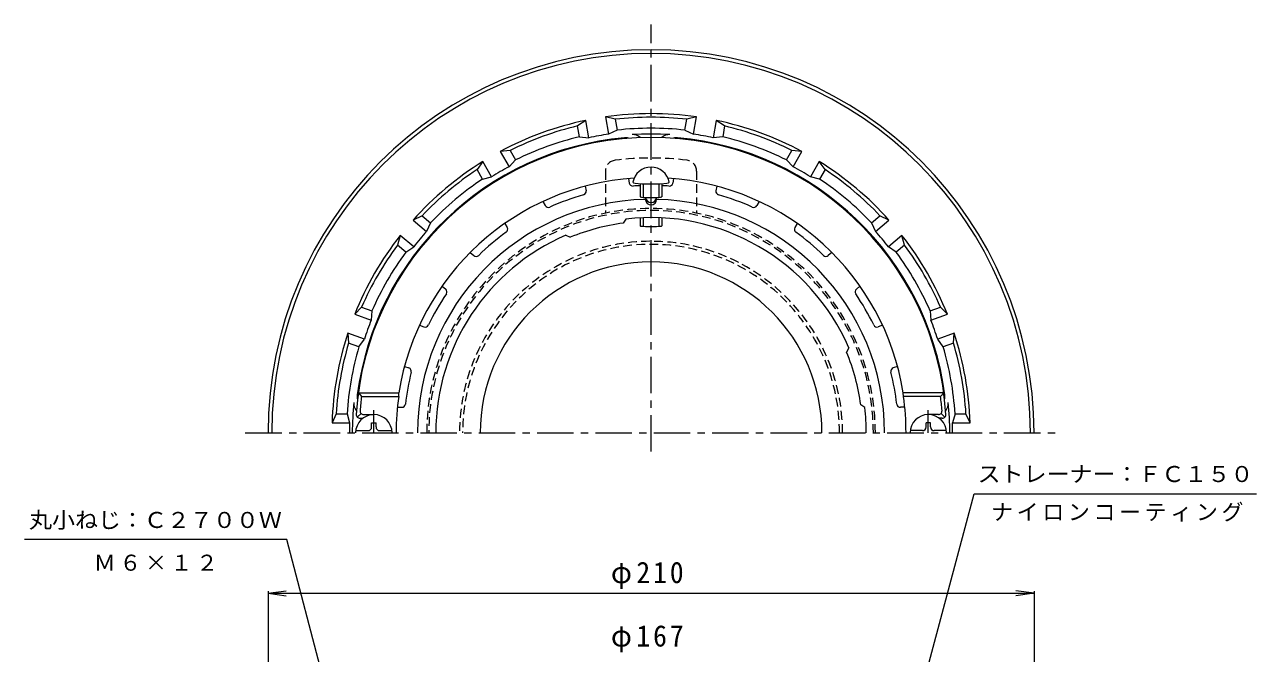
# Model space of a CAD drawing. Units: millimetres, scale not verified. Extents: x -194 to 148, y -230 to 275.
# Drawn here: x -193.2 to 144.5, y 102.5 to 274.9 of the extents above; entities that cross this region are included whole.
import ezdxf
from ezdxf.enums import TextEntityAlignment as Align

# ---------------------------------------------------------------- set-up
doc = ezdxf.new("R2010")
doc.units = ezdxf.units.MM
doc.header["$LTSCALE"] = 2
for name, pattern in [('CHAIN1', [8, 5, -1, 1, -1]), ('DASHED1', [1.8, 1.2, -0.6]), ('DOUBLE_CHAIN1', [8.8, 5, -1, 0.6, -0.6, 0.6, -1])]:
    doc.linetypes.add(name, pattern=pattern)
for name, color, linetype, lineweight in [('0-0_通り芯', 3, 'Continuous', 9), ('0-2_本体（蓋）', 6, 'Continuous', 5), ('0-4_寸法', 7, 'Continuous', 9), ('0-5_文字', 7, 'Continuous', 9), ('0-6', 2, 'DOUBLE_CHAIN1', 9), ('0-A', 4, 'Continuous', 9)]:
    doc.layers.add(name, color=color, linetype=linetype, lineweight=lineweight)
doc.styles.add('ＭＳ ゴシック', font='')
doc.styles.get('ＭＳ ゴシック').set_extended_font_data('MS Gothic')

msp = doc.modelspace()

# ---------------------------------------------------------------- linework, layer by layer
at = {"layer": '0-0_通り芯', "linetype": 'CHAIN1'}
for p, q in [((-21.461, 157.84), (-21.461, 274.884)), ((-132.7, 162.985), (89.544, 162.985))]:
    msp.add_line(p, q, dxfattribs=at)
at = {"layer": '0-0_通り芯'}
for p, q in [((-39.356, 248.635), (-41.624, 247.102)), ((-41.102, 244.142), (-41.624, 247.102)), ((-38.52, 243.896), (-39.356, 248.635)), ((-33.94, 249.591), (-33.104, 244.851)), ((-31.284, 248.925), (-33.94, 249.591)), ((-31.284, 248.925), (-30.762, 245.965)), ((-12.161, 245.965), (-11.639, 248.925)), ((-8.983, 249.591), (-11.639, 248.925)), ((-9.819, 244.851), (-8.983, 249.591)), ((-3.566, 248.636), (-4.402, 243.896)), ((-1.298, 247.102), (-3.566, 248.636)), ((-1.298, 247.102), (-1.82, 244.142)), ((-41.102, 244.142), (-38.52, 243.896)), ((-30.762, 245.965), (-33.104, 244.851)), ((-12.161, 245.965), (-9.818, 244.851)), ((-1.82, 244.142), (-4.402, 243.896)), ((-60.085, 240.383), (-62.808, 240.1)), ((-62.808, 240.1), (-60.402, 235.932)), ((-60.085, 240.383), (-58.582, 237.78)), ((15.659, 237.78), (17.162, 240.383)), ((19.885, 240.1), (17.162, 240.383)), ((17.479, 235.932), (19.885, 240.1)), ((-67.571, 237.35), (-69.178, 235.133)), ((-65.165, 233.182), (-67.571, 237.35)), ((-58.582, 237.78), (-60.402, 235.932)), ((15.66, 237.78), (17.479, 235.932)), ((24.649, 237.35), (22.242, 233.182)), ((26.256, 235.133), (24.649, 237.35)), ((-67.675, 232.53), (-69.178, 235.133)), ((-67.675, 232.53), (-65.165, 233.182)), ((24.753, 232.53), (22.242, 233.182)), ((26.256, 235.133), (24.753, 232.53)), ((-84.227, 222.505), (-86.689, 221.308)), ((-86.689, 221.308), (-83.002, 218.214)), ((-84.227, 222.505), (-81.925, 220.573)), ((-81.925, 220.573), (-83.002, 218.214)), ((39.002, 220.573), (41.305, 222.505)), ((39.002, 220.573), (40.08, 218.214)), ((40.08, 218.214), (43.767, 221.308)), ((43.767, 221.308), (41.305, 222.505)), ((-90.225, 217.094), (-90.977, 214.462)), ((-86.538, 214.001), (-90.225, 217.094)), ((47.302, 217.094), (43.615, 214.001)), ((48.054, 214.462), (47.302, 217.094)), ((-88.674, 212.53), (-90.977, 214.462)), ((-88.674, 212.53), (-86.538, 214.001)), ((45.752, 212.53), (43.615, 214.001)), ((48.054, 214.462), (45.752, 212.53)), ((-100.799, 197.448), (-102.703, 195.481)), ((-100.799, 197.448), (-97.975, 196.42)), ((-97.975, 196.42), (-98.181, 193.835)), ((55.052, 196.42), (57.877, 197.449)), ((55.052, 196.42), (55.258, 193.835)), ((59.781, 195.481), (57.877, 197.449)), ((-102.703, 195.481), (-98.181, 193.835)), ((55.258, 193.835), (59.781, 195.481)), ((-100.062, 188.667), (-104.584, 190.313)), ((-104.584, 190.313), (-104.39, 187.582)), ((61.662, 190.313), (57.139, 188.667)), ((61.468, 187.582), (61.662, 190.313)), ((-101.566, 186.554), (-104.39, 187.582)), ((-101.566, 186.554), (-100.062, 188.667)), ((58.643, 186.554), (57.139, 188.667)), ((61.468, 187.582), (58.643, 186.554)), ((-107.802, 168.235), (-108.918, 165.735)), ((-108.918, 165.735), (-104.105, 165.735)), ((-107.802, 168.235), (-104.796, 168.235)), ((-104.796, 168.235), (-104.105, 165.735)), ((61.874, 168.235), (61.183, 165.735)), ((61.183, 165.735), (65.995, 165.735)), ((61.874, 168.235), (64.879, 168.235)), ((65.995, 165.735), (64.879, 168.235))]:
    msp.add_line(p, q, dxfattribs=at)
for centre, radius, start, end in [((-21.461, 162.985), 105, 0.00015, 179.99999), ((-21.461, 162.985), 104, 0.00015, 179.99999), ((-21.461, 162.985), 87.5, 81.80104, 98.19897), ((-21.461, 162.985), 87.5, 101.80104, 118.19897), ((-21.461, 162.985), 86.5, 103.47964, 116.52039), ((-21.461, 162.985), 86.5, 83.47964, 96.52039), ((-21.461, 162.985), 87.5, 61.80104, 78.19897), ((-21.461, 162.985), 86.5, 63.47964, 76.52039), ((-21.461, 162.985), 81.205, 95.13536, 172.65349), ((-21.461, 162.985), 83.5, 103.60481, 116.3952), ((-21.461, 162.985), 82.69, 100.00002, 101.90584), ((-21.461, 162.985), 82.69, 98.09418, 100), ((-21.461, 162.985), 83.5, 83.60481, 96.3952), ((-28.461, 240.876), 3, 73.44614, 95.1355), ((-21.461, 162.985), 81.904, 86.36682, 93.63321), ((-26.461, 241.73), 3, 47.18663, 93.63329), ((-16.461, 241.73), 3, 86.36671, 132.81337), ((-14.461, 240.876), 3, 84.8645, 106.55386), ((-21.461, 162.985), 81.205, 7.34651, 84.86464), ((-21.461, 162.985), 82.69, 80.00002, 81.90584), ((-21.461, 162.985), 82.69, 78.09418, 80), ((-21.461, 162.985), 83.5, 63.60481, 76.3952), ((-21.461, 162.985), 87.5, 121.80104, 138.19897), ((-21.461, 162.985), 87.5, 41.80104, 58.19897), ((-21.461, 162.985), 86.5, 123.47964, 136.52039), ((-21.461, 162.985), 82.69, 120.00002, 121.90584), ((-21.461, 162.985), 82.69, 118.09418, 120), ((-21.461, 162.985), 82.69, 60.00002, 61.90584), ((-21.461, 162.985), 82.69, 58.09418, 60), ((-21.461, 162.985), 86.5, 43.47964, 56.52039), ((-21.461, 162.985), 83.5, 123.60481, 136.3952), ((-21.461, 162.985), 83.5, 43.60481, 56.3952), ((-21.461, 162.985), 87.5, 141.80104, 158.19897), ((-21.461, 162.985), 82.69, 140.00002, 141.90584), ((-21.461, 162.985), 82.69, 138.09418, 140), ((-21.461, 162.985), 82.69, 40.00002, 41.90584), ((-21.461, 162.985), 82.69, 38.09418, 40), ((-21.461, 162.985), 87.5, 21.80104, 38.19897), ((-21.461, 162.985), 86.5, 143.47964, 156.52039), ((-21.461, 162.985), 86.5, 23.47964, 36.52039), ((-21.461, 162.985), 83.5, 143.60481, 156.3952), ((-21.461, 162.985), 83.5, 23.60481, 36.3952), ((-21.461, 162.985), 82.69, 158.09418, 160), ((-21.461, 162.985), 82.69, 20.00002, 21.90584), ((-21.461, 162.985), 87.5, 161.80104, 178.19897), ((-21.461, 162.985), 82.69, 160.00002, 161.90584), ((-21.461, 162.985), 82.69, 18.09418, 20), ((-21.461, 162.985), 87.5, 1.80104, 18.19897), ((-21.461, 162.985), 86.5, 163.47964, 176.52039), ((-21.461, 162.985), 83.5, 163.60481, 176.3952), ((-21.461, 162.985), 83.5, 3.60481, 16.3952), ((-21.461, 162.985), 86.5, 3.47964, 16.52039), ((-99.024, 172.985), 3, 172.65331, 194.34634), ((56.102, 172.985), 3, 345.65366, 7.34669), ((-21.461, 162.985), 81.904, 174.18082, 180), ((-99.958, 170.985), 3, 174.18094, 220.62747), ((57.036, 170.985), 3, 319.37253, 5.81906), ((-21.461, 162.985), 81.904, 0, 5.81918), ((-21.461, 162.985), 82.69, 178.09418, 180), ((-21.461, 162.985), 82.69, 0.00002, 1.90584)]:
    msp.add_arc(centre, radius, start, end, dxfattribs=at)
at = {"layer": '0-0_通り芯', "linetype": 'DASHED1'}
for radius, start, end in [(52.5, 0, 180), (51.667, 0.00002, 179.99998)]:
    msp.add_arc((-21.461, 162.985), radius, start, end, dxfattribs=at)
at = {"layer": '0-2_本体（蓋）'}
for p, q in [((-39.48, 230.625), (-39.258, 229.367)), ((-27.662, 232.708), (-27.44, 231.45)), ((-15.261, 232.708), (-15.483, 231.45)), ((-3.443, 230.625), (-3.665, 229.367)), ((-51.135, 226.382), (-50.497, 225.276)), ((-22.96, 226.897), (-22.96, 227.488)), ((-19.962, 226.989), (-19.962, 227.488)), ((8.213, 226.382), (7.574, 225.276)), ((-61.528, 220.383), (-60.889, 219.277)), ((-28.362, 221.58), (-29.102, 220.479)), ((18.606, 220.383), (17.967, 219.277)), ((-44.783, 217.18), (-43.591, 216.596)), ((-71.03, 212.41), (-70.051, 211.589)), ((28.107, 212.41), (27.129, 211.589)), ((-78.744, 203.218), (-77.765, 202.397)), ((35.821, 203.218), (34.843, 202.397)), ((-84.946, 192.476), (-83.745, 192.039)), ((42.023, 192.476), (40.823, 192.039)), ((32.734, 186.306), (32.15, 185.115)), ((-89.049, 181.202), (-87.847, 180.764)), ((46.127, 181.202), (44.925, 180.764)), ((-101.711, 173.985), (-100.834, 172.985)), ((-101.711, 173.985), (-90.592, 173.985)), ((58.788, 173.985), (47.669, 173.985)), ((58.788, 173.985), (57.911, 172.985)), ((-91.017, 169.983), (-89.815, 169.983)), ((37.134, 169.886), (36.032, 170.626)), ((48.095, 169.983), (46.892, 169.983)), ((-100.966, 168.305), (-102.031, 167.298)), ((-101.305, 166.985), (-100.461, 166.985)), ((-100.233, 167.985), (-97.461, 167.985)), ((57.311, 167.985), (54.539, 167.985)), ((58.382, 166.985), (57.539, 166.985)), ((58.044, 168.305), (59.109, 167.298))]:
    msp.add_line(p, q, dxfattribs=at)
for points in [[(-100.834, 172.985), (-90.65, 172.985), (-90.592, 173.985)], [(57.911, 172.985), (47.727, 172.985), (47.669, 173.985)]]:
    msp.add_lwpolyline(points, dxfattribs=at)
for centre, radius, start, end in [((-21.461, 162.985), 81, 3.58333, 176.41667), ((-21.461, 162.985), 70, 93.79813, 170.95892), ((-26.455, 231.624), 1, 190.00073, 274.16229), ((-21.463, 162.983), 67.822, 92.534, 94.16219), ((-21.463, 162.983), 67.822, 85.8376, 87.46352), ((-21.461, 162.985), 70, 9.04109, 86.20193), ((-16.467, 231.624), 1, 265.83781, 349.99937), ((-21.461, 162.985), 64.021, 91.34193, 180), ((-21.46, 162.984), 67.822, 105.83781, 114.1624), ((-40.243, 229.193), 1, 285.83818, 10.00121), ((-21.461, 226.944), 1.5, 181.80185, 1.71617), ((-21.461, 227.649), 1.5, 186.15005, 353.85133), ((-21.461, 162.985), 64.021, 0, 88.65807), ((-2.68, 229.193), 1, 169.99863, 254.16165), ((-21.462, 162.984), 67.822, 65.8376, 74.16219), ((-49.631, 225.776), 1, 210.00046, 294.16202), ((6.708, 225.776), 1, 245.83781, 329.99937), ((-21.461, 162.984), 58, 97.5703, 112.42975), ((-21.461, 162.985), 59, 23.28322, 96.71666), ((-21.461, 162.985), 59, 113.28325, 180), ((-21.461, 162.984), 67.822, 125.83781, 134.1624), ((-61.755, 218.777), 1, 305.83914, 30.00217), ((18.833, 218.777), 1, 149.99863, 234.16165), ((-21.462, 162.984), 67.822, 45.8376, 54.16219), ((-69.408, 212.355), 1, 230.00142, 314.16298), ((26.486, 212.355), 1, 225.83781, 309.99937), ((-21.461, 162.985), 67.822, 145.83781, 154.1624), ((-78.408, 201.631), 1, 325.83835, 50.00137), ((35.485, 201.631), 1, 129.99863, 214.16165), ((-21.461, 162.985), 67.822, 25.8376, 34.16219), ((-83.403, 192.979), 1, 250.00063, 334.16219), ((40.481, 192.979), 1, 205.83781, 289.99937), ((-21.462, 162.985), 58, 7.5703, 22.42975), ((-21.46, 162.983), 67.822, 165.83539, 173.32466), ((-88.189, 179.824), 1, 345.83479, 69.99986), ((45.267, 179.824), 1, 109.99936, 194.16443), ((-21.463, 162.983), 67.822, 6.67534, 14.16461), ((-21.461, 162.985), 80, 172.81924, 175.64423), ((-21.461, 162.985), 69.907, 171.77583, 180), ((-21.461, 162.985), 69.907, 0, 8.22417), ((-21.461, 162.985), 80, 4.35577, 7.18076), ((-100.233, 168.985), 1, 175.64409, 270), ((-89.815, 170.983), 1, 270, 353.32513), ((-21.461, 162.985), 59, 0, 6.71663), ((46.892, 170.983), 1, 186.67487, 270), ((57.311, 168.985), 1, 270, 4.35591), ((-101.305, 167.985), 1, 176.41641, 270), ((58.382, 167.985), 1, 270, 3.58359)]:
    msp.add_arc(centre, radius, start, end, dxfattribs=at)
at = {"layer": '0-4_寸法'}
for p, q in [((-126.461, 118.987), (-121.504, 119.64)), ((-126.461, 119.587), (-126.461, -21.204)), ((-126.461, 118.987), (83.539, 118.987)), ((-126.461, 118.987), (-121.504, 118.335)), ((83.539, 118.987), (78.582, 119.64)), ((83.539, 118.987), (78.582, 118.335)), ((83.539, 119.587), (83.539, 83.911))]:
    msp.add_line(p, q, dxfattribs=at)
at = {"layer": '0-5_文字'}
for p, q in [((37.539, 35.86), (67.129, 146.293)), ((67.129, 146.293), (144.492, 146.293)), ((-121.288, 133.732), (-193.199, 133.732)), ((-94.038, 29.573), (-121.288, 133.732))]:
    msp.add_line(p, q, dxfattribs=at)
at = {"layer": '0-6', "linetype": 'DASHED1'}
for p, q in [((-33.961, 234.729), (-33.961, 223.201)), ((-8.961, 234.729), (-8.961, 223.201))]:
    msp.add_line(p, q, dxfattribs=at)
for centre, radius, start, end in [((-30.961, 234.729), 3, 97.13364, 180), ((-21.461, 158.821), 79.5, 82.86641, 97.13359), ((-11.961, 234.729), 3, 0, 82.86636), ((-21.461, 162.985), 61.5, 0, 180), ((-21.461, 162.985), 60.944, 0, 180)]:
    msp.add_arc(centre, radius, start, end, dxfattribs=at)
at = {"layer": '0-6', "linetype": 'Continuous'}
msp.add_arc((-21.461, 162.985), 46.843, 0, 180, dxfattribs=at)
at = {"layer": '0-A'}
for p, q in [((-24.461, 231.315), (-24.461, 227.723)), ((-23.591, 231.268), (-23.591, 227.532)), ((-19.331, 231.268), (-19.331, 227.532)), ((-18.461, 231.315), (-18.461, 227.723)), ((-24.461, 221.909), (-24.461, 219.727)), ((-23.591, 221.946), (-23.591, 219.591)), ((-19.331, 221.946), (-19.331, 219.591)), ((-18.461, 221.909), (-18.461, 219.727)), ((-98.061, 165.735), (-96.861, 165.735)), ((-98.061, 164.585), (-98.061, 165.735)), ((-96.861, 164.585), (-96.861, 165.735)), ((53.939, 164.585), (53.939, 165.735)), ((55.139, 165.735), (53.939, 165.735)), ((55.139, 164.585), (55.139, 165.735)), ((-102.425, 163.585), (-99.061, 163.585)), ((-95.861, 163.585), (-92.497, 163.585)), ((52.939, 163.585), (49.575, 163.585)), ((59.503, 163.585), (56.139, 163.585))]:
    msp.add_line(p, q, dxfattribs=at)
at = {"layer": '0-A', "linetype": 'CHAIN1'}
for p, q in [((-97.461, 162.985), (-97.461, 169.163)), ((54.539, 162.985), (54.539, 169.163))]:
    msp.add_line(p, q, dxfattribs=at)
at = {"layer": '0-A'}
for centre, radius, start, end in [((-21.461, 230.738), 5.088, 10.64211, 169.35789), ((-97.461, 162.985), 5, 0, 180), ((54.539, 162.985), 5, 0, 180), ((-99.061, 164.585), 1, 270, 0), ((-95.861, 164.585), 1, 180, 270), ((52.939, 164.585), 1, 270, 0), ((56.139, 164.585), 1, 180, 270)]:
    msp.add_arc(centre, radius, start, end, dxfattribs=at)
for centre, major_axis, ratio, start_param, end_param in [((-21.461, 231.677), (-5, 0), 0.0905, 6.2831853, 9.424778), ((-21.461, 227.723), (-3, 0), 0.0904, 6.2831818, 9.4248067), ((-21.461, 219.727), (-3, 0), 0.0642, 6.2831765, 9.4247692)]:
    msp.add_ellipse(centre, major_axis=major_axis, ratio=ratio, start_param=start_param, end_param=end_param, dxfattribs=at)

# ---------------------------------------------------------------- texts
at = {"layer": '0-4_寸法', "color": 2, "char_height": 5.865, "attachment_point": 7, "style": 'ＭＳ ゴシック'}
for s, insert in [('\\T1.21;\\W0.95;φ210', (-32.461, 120.187)), ('\\T1.21;\\W0.95;φ167', (-32.461, 102.798))]:
    msp.add_mtext(s, dxfattribs=dict(at, insert=insert))
at = {"layer": '0-5_文字', "style": 'ＭＳ ゴシック', "width": 1.05}
for s, p in [('ストレーナー：ＦＣ１５０', (68.071, 148.168)), ('丸小ねじ：Ｃ２７００Ｗ', (-191.983, 135.575))]:
    msp.add_text(s, height=4.399, dxfattribs=at).set_placement(p, align=Align.BOTTOM_LEFT)
at = {"layer": '0-5_文字', "char_height": 4.399, "attachment_point": 7, "style": 'ＭＳ ゴシック'}
for s, insert in [('\\T1.17;ナイロンコーティング', (71.771, 138.61)), ('\\T1.17;Ｍ６×１２', (-174.243, 125.107))]:
    msp.add_mtext(s, dxfattribs=dict(at, insert=insert))

doc.saveas('drawing.dxf')
